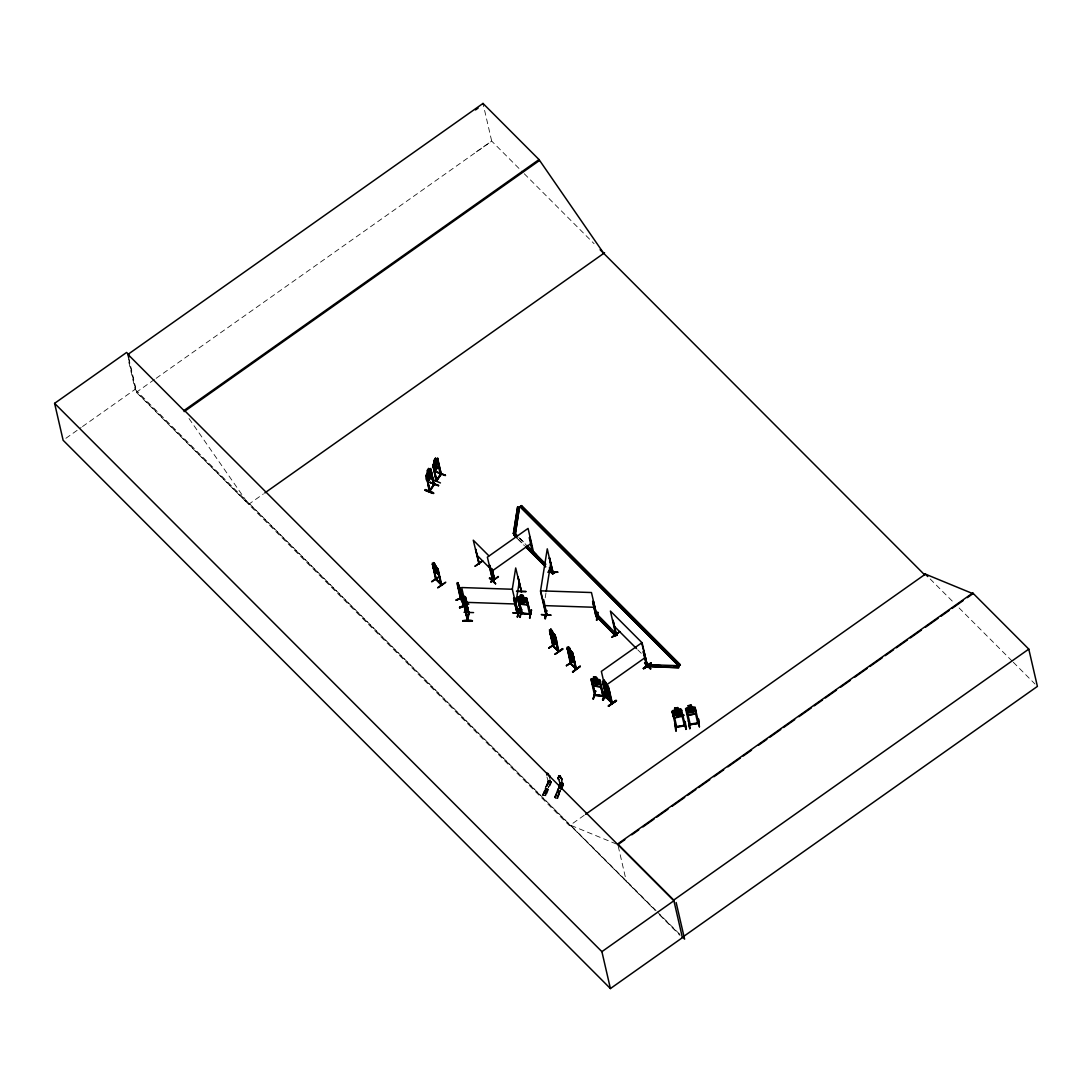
<?xml version="1.0" encoding="UTF-8"?>
<svg xmlns="http://www.w3.org/2000/svg" width="1092" height="1092" viewBox="0 0 1092 1092"><rect width="100%" height="100%" fill="white"/><g stroke="black" fill="none" stroke-linecap="round" stroke-linejoin="round"><path stroke-width="0.75" stroke-dasharray="5 3.75" d="M545.195 597.829L545.986 592.942M549.89 780.357L549.549 781.271L549.836 780.616M546.3 790.007L545.836 789.188M547.215 789.571L546.382 788.765L545.809 789.489M557.862 792.314L557.903 791.372M559.063 792.028L558.708 792.383M549.099 781.08L549.713 780.794M550.559 782.909L547.788 782.459L548.225 780.398L542.56 795.112L546.014 795.809L551.665 781.858M542.533 795.099L548.457 780.452M549.453 780.603L542.724 794.99L546.014 795.809M548.962 781.162L543.12 795.222L549.877 780.016M543.502 795.304L549.74 779.975M550.068 780.248L550.259 781.449L549.085 780.179L549.549 781.217M545.031 795.604L551.255 781.026M545.413 795.699L551.01 780.985M557.875 798.266L554.381 797.556L558.763 786.69M554.367 797.556L558.954 786.663M554.777 797.651L559.24 786.8M559.432 786.841L554.982 797.679L559.827 786.923M559.541 786.786C558.312 792.355 551.487 799.248 556.824 798.061L560.032 790.308M560.155 790.198L557.289 798.143L561.015 790.512M557.22 798.143L560.428 790.39M560.742 790.321L557.589 798.143M557.807 798.266L560.797 790.39M545.973 789.748L547.215 789.161M65.889 438.288L81.122 427.532M82.501 426.549L135.108 389.366L128.078 358.872M584.193 815.301L569.464 825.702L136.636 392.083L154.736 379.293M156.129 378.31L491.7 141.114L483.251 104.518M128.638 358.872L136.35 392.287L248.676 504.327L263.404 493.925M476.18 151.952L491.7 141.114L523.027 172.495M557.93 791.482L558.626 791.318M548.798 781.285L551.446 781.736M548.239 781.162L549.003 781.244M554.449 797.569L555.418 797.774M557.671 791.946L558.681 792.287M549.44 780.371L549.44 781.026M543.543 795.317L542.738 795.058M548.58 780.957L551.132 781.49M547.925 781.572L550.955 782.2M547.652 781.817L550.914 782.391M616.338 844.007L570.297 825.115L656.06 910.646M657.261 911.861L680.22 934.752M930.179 578.978L954.272 603.112M959.09 607.944L1012.107 661.056M1013.308 662.257L1034.984 683.988M524.228 173.71L594.103 243.707M637.742 649.781L641.332 653.371M519.928 538.274L525.825 544.171M518.864 537.551L525.934 544.635M518.454 539.312L524.337 545.222M517.376 538.602L524.447 545.686M249.522 503.74L654.927 909.895M659.691 914.673L679.961 934.97M135.108 389.366L654.995 910.209M659.759 914.987L680.029 935.284M189.025 418.523L248.676 504.327M548.375 781.763L546.901 776.822A2.157 1.092 22 0 1 546.478 776.617M618.236 846.232L626.385 881.544M559.623 792.901L556.62 792.41M559.104 794.171L556.115 793.666M558.149 796.532L555.145 796.027M547.761 790.444L544.772 789.953M547.256 791.714L544.253 791.209M546.3 794.075L543.297 793.57M128.692 357.685L136.636 392.083M549.713 777.531L550.395 782.186M548.334 789.038L545.304 788.41L548.334 789.038M560.196 791.495L557.166 790.867L560.196 791.495M546.683 793.12L543.652 792.492L546.683 793.12M558.531 795.577L555.5 794.949L558.531 795.577"/><path stroke-width="1.5" d="M513.158 613.008L522.645 612.817M428.856 473.6L429.675 470.038L429.156 473.628C431.681 473.095 430.398 476.153 428.938 474.488L427.968 478.31L428.501 474.597L427.04 474.01L428.883 473.559M492.656 580.439L493.529 579.988M493.42 580.166L492.779 580.971L489.243 565.956L489.926 565.465L493.625 580.371L492.574 580.78M533.428 551.651L528.078 528.419L487.373 557.179L492.97 580.889M606.101 689.134C608.708 696.614 605.773 696.737 605.255 688.247M607.398 694.362C605.76 696.123 607.889 692.355 607.48 694.703M646.969 666.803L647.051 664.646L678.787 665.697L680.275 664.659L521.512 505.61L520.038 506.647L678.896 666.161L680.275 664.659M427.19 480.357L428.132 481.558L431.845 476.003L431.968 473.382M438.656 463.199L438.547 465.738L434.971 471.334L438.684 465.779L437.687 458.285L432.855 465.356L436.431 481.34L441.291 474.187L437.51 459.322L440.772 474.924L440.84 473.464M462.762 620.979C480.562 622.413 469.737 618.481 462.762 620.993M462.803 620.584L472.331 620.898M441.154 473.655L436.118 481.19L433.224 465.738L436.964 480.726L436.459 479.975L440.335 474.419M436.199 481.053L436.377 480.002M460.415 598.198L463.854 605.896L460.073 588.37L457.575 582.978M458.435 585.175L460.469 589.803L460.101 588.356M425.034 490.226C432.377 490.608 440.199 496.942 425.034 490.226L433.347 493.529M425.211 489.544L433.538 493.229M432.05 479.32L440.445 482.951M460.442 598.279L461.22 599.412L457.316 582.637L460.537 598.744M463.404 604.558L464.073 605.064M459.759 607.957L464.223 606.156L459.568 607.562L464.264 605.732L460.81 598.102M438.916 575.061L433.347 568.086L434.411 570.556L438.916 575.061L439.107 573.71M438.998 574.993L437.906 568.932M555.091 635.489C561.875 654.313 540.526 620.829 556.087 641.618L556.278 640.267M572.044 651.815L572.727 653.139L566.98 647.379L569.178 654.722L573.669 659.227L573.928 657.957M514.441 597.761L517.745 612.557M518.058 577.299L521.553 591.714M517.731 611.943L517.021 613.308L517.99 613.267L512.312 589.148L515.711 567.963L521.471 592.069L518.113 576.945M521.348 591.523L521.471 592.069M522.645 612.762L513.158 612.94M516.584 591.4L526.139 591.564L516.53 591.209M609.745 691.891L609.541 693.243L607.916 685.844L602.893 681.381L606.811 698.088M552.593 640.526C549.276 634.07 554.818 644.99 557.152 644.976L556.142 638.847M557.152 644.976L557.33 643.761M569.082 655.678L570.092 658.189L574.651 662.653L573.791 656.497L568.495 650.832M574.651 662.653L572.754 653.043M479.088 563.731L478.828 563.636M492.001 569.478L494.267 579.552L492.096 570.802M493.925 578.705L494.608 579.347L492.26 569.287M464.796 601.542L463.745 596.519L464.605 596.546L468.891 613.663L465.369 596.901C467.035 598.634 467.472 612.202 465.247 609.5M464.605 596.546L463.704 596.805M467.553 607.138L465.902 615.383L467.635 607.452M465.943 606.005L467.103 611.629L467.949 611.056M467.867 611.629L466.994 610.687L467.922 611.274M513.622 598.471L514.523 598.225L513.622 598.471L517.117 613.281M517.062 612.339L516.953 613.281L517.854 613.294M519.137 609.172L517.403 617.103L519.123 609.131M517.403 617.103L518.563 608.845M542.997 599.481L546.382 614.96L546.409 614.236M549.385 567.785L554.217 572.959L552.729 574.01L549.344 557.807L553.166 572.658C553.385 574.01 551.897 571.102 552.962 572.672M553.002 573.273L549.672 557.821M542.751 599.808L543.611 599.836L542.697 600.081M546.642 610.728L544.894 618.659L546.56 610.646M546.15 610.674L545.427 618.686M545.29 618.632L546.573 610.428M546.314 613.731L546.287 615.042L540.677 590.84L591.455 592.533L597.024 616.27L595.822 616.024L615.615 635.817L617.103 634.766L597.556 614.837L596 616.024M552.634 573.286L552.88 572.727M546 613.977L546.969 614.018L546.082 614.141M550.887 615.165L541.277 614.591L550.859 615.151M548.088 572.044L557.753 572.181L548.157 572.222L552.757 572.481M553.112 572.658L557.753 572.181M592.656 601.474L596.027 616.516L592.656 601.474L593.516 601.501L596.983 616.543L595.85 615.697M596.109 616.598L597.556 614.837M597.542 612.121L596.45 620.311M596.914 620.365L598.116 612.421M465.165 602.211C465.847 593.284 462.489 597.884 465.233 606.742L466.161 604.463L465.247 598.32C465.055 600.668 463.786 602.456 465.096 603.453L465.328 607.316L466.052 602.811L465.192 602.32L515.861 604.013M464.482 597.051L464.223 604.736L467.758 620.72L464.127 604.668L465.369 596.901M464.373 600.109L464.482 597.938M465.178 597.188L464.905 598.866M464.141 605.145L464.359 605.883L460.728 598.075M467.963 619.887C471.389 594.621 464.4 636.991 468.796 613.281M468.768 613.117L468.564 612.312M519.464 507.057L515.328 534.002L513.363 533.483L517.608 507.002L519.464 507.057L515.328 534.002L513.841 535.053L516.202 537.414M513.472 533.947L517.608 507.002M515.724 603.917L519.123 582.718M543.898 605.978L544.417 602.716M546.246 591.304L550.682 563.595M660.524 665.547L647.16 665.11L646.914 666.652L678.651 667.703L678.787 665.697L520.038 506.647M521.198 613.636L517.704 598.826L518.618 598.607L522.031 613.704L521.184 613.677L517.417 597.351L518.359 596.792L526.699 598.129L530.466 614.277L526.631 598.047M518.345 596.874L517.403 597.433M518.523 602.306L520.01 604.19L527.286 604.722L527.832 602.989M520.01 604.19L527.299 604.64M523.382 597.215L525.075 597.938L525.853 601.323L524.638 602.661L521.744 602.456L519.86 600.887L519.082 597.488L520.488 596.996C517.758 594.007 524.651 594.335 523.368 597.297M523.45 597.242L523.054 595.345M519.696 617.335L521.403 609.404M520.952 612.762L521.976 612.803L521.075 613.103M526.167 599.167L527.013 599.235L526.167 599.167L529.593 614.291L530.357 614.264L521.184 613.677M529.443 613.39C529.729 615.806 528.705 612.271 530.398 613.458M529.524 614.236L529.565 613.322M529.565 617.785C535.244 593.584 526.057 634.78 531.394 610.1M529.634 618.099L531.299 609.868M489.653 577.968L495.618 583.783L489.312 578.269M603.644 692.164L609.595 697.965M427.136 480.453C424.215 479.961 428.119 469.137 426.958 474.378L427.736 477.764L428.856 478.037L430.794 473.177L430.002 469.792L429.074 470.365L428.61 468.386L427.027 470.748L427.532 472.604M433.292 463.991L432.855 465.356M615.752 634.275L616.257 634.821L616.12 634.083M606.47 684.602L608.599 687.155L612.353 703.125L606.156 697.024M607.125 697.952L602.866 682.8L606.21 697.611L612.093 703.303L608.353 687.769M611.779 702.006L611.479 702.838L606.128 682.732M646.478 665.506L647.051 665.997L646.71 665.151M435.544 578.842L436.404 579.197L435.926 578.637M437.728 569.574L441.455 585.121L435.708 579.429M436.35 579.142L436.527 579.743M436.486 579.634L432.541 564.387L435.599 579.32M440.881 584.616L437.032 567.908L433.647 562.612L435.981 566.352M441.332 584.575L440.95 583.742M553.33 645.945L552.675 645.29L558.449 651.146M553.248 646.409L549.726 630.944L552.798 645.945L558.64 651.678L554.9 636.131M558.067 651.173L554.204 634.466L550.832 629.169L553.166 632.91M572.481 653.753L576.221 669.287L570.379 663.554L567.294 648.552L571.034 664.1L570.679 662.817M571.116 663.308L570.256 662.912L576.426 669.041L572.658 653.098M576.317 668.386L576.48 669.096L570.802 663.349M600.204 680.193L590.99 679.156L594.58 695.427L603.917 696.437L600.109 680.207M590.963 679.238L591.919 678.623M592.096 680.726L591.318 680.357L595.481 694.962M591.96 678.787L594.007 679.006L593.488 677.04L596.56 677.381L596.983 679.197M593.884 678.937L592.628 679.361L593.42 682.746L595.29 684.37L598.157 684.698L599.358 683.415L598.566 680.029L596.887 679.251L596.478 677.436L593.461 677.122M593.557 686.035L592.11 684.029L593.557 686.035L600.777 686.854L601.323 685.066L600.682 686.772M595.59 691.222L592.997 699.126L595.549 691.004M593.434 699.098L595.604 690.99M599.071 679.429L596.874 679.333M595.399 695.522L594.717 694.553M599.576 681.558L600.491 681.381L599.576 681.558L603.03 695.986M600.777 686.854L593.584 685.953M602.798 695.932L603.999 696.164L594.649 694.553M602.88 700.231L604.982 692.055L602.866 699.945M602.961 700.204L605.077 692.287L603.385 700.259M681.927 716.379C692.465 711.902 660.756 721.43 682.009 716.338M688.233 715.233L686.677 713.608L688.178 715.301L695.508 713.868L696.068 711.97L694.922 707.015L685.571 708.817L689.311 724.992L698.798 723.204L695.249 708.203L694.43 708.626L695.249 708.203M430.098 490.868L426.672 476.071L429.661 491.564L426.767 477.6M433.647 484.862L434.002 483.688M433.947 484.343L430.753 468.468L429.115 470.229M436.077 480.521L436.977 480.535M436.827 480.18L440.909 474.078M549.713 777.531A2.157 1.092 22 0 0 548.853 775.511L548.894 775.402A2.157 1.092 22 0 1 549.754 777.422M558.722 777.436A2.157 1.092 22 0 0 558.749 779.292L558.708 779.388A2.157 1.092 22 0 1 558.681 777.545L558.613 775.729M558.749 779.292L560.223 784.22L562.243 784.643L561.616 779.879A2.157 1.092 22 0 0 560.701 777.968L560.237 776.194M562.421 785.366L559.65 784.916L560.073 782.855L559.172 786.786M560.319 782.909L558.776 786.704L560.073 782.855M561.561 779.988L561.616 779.879A2.157 1.092 22 0 0 560.742 777.859L560.442 776.521M559.377 786.827L561.042 783.824M559.541 786.786C561.889 785.257 559.691 782.923 560.824 783.687M559.759 786.909L561.274 783.483L562.121 783.906L561.875 782.827M561.22 787.196L562.544 784.111M560.824 788.724L563.103 783.483L561.575 788.956M560.988 788.833L563.103 783.483M561.179 788.874L563.254 784.111L561.629 788.97M546.014 614.305L546.983 614.059M688.547 720.911L689.789 728.637M570.201 656.087L570.802 656.824L571.471 656.115M685.162 725.184L675.839 727.136M689.188 724.46L690.294 724.501M690.321 724.815L686.786 709.745L685.967 710.182L686.786 709.745M698.675 722.672L690.199 724.105M613.636 621.921L616.475 635.353L616.243 634.616M464.182 605.691L459.609 607.63M479.306 563.963L475.621 548.962M435.531 458.19L433.865 460.524L433.783 464.155L434.575 467.54L435.694 467.813L437.633 462.967L436.841 459.568L435.913 460.155L435.449 458.162L435.954 460.005M434.288 483.811L429.279 491.414L426.385 475.962M430.234 470.188L430.958 469.656L434.029 485.012M437.51 459.322L437.36 460.087M433.51 465.847L432.787 466.393M428.064 481.408L431.845 476.003M429.757 490.267L433.797 484.766M434.384 484.452L429.743 491.427M684.206 725.607L685.025 724.815L685.312 725.675L681.435 709.486C679.661 707.507 670.092 712.161 673.068 710.414M685.053 725.197L676.712 726.576M698.552 722.727L697.583 722.604L697.747 723.409L694.389 708.353M698.539 722.426L698.621 723.327L689.339 724.678M460.783 591.919L458.149 584.438M433.947 483.77L433.469 484.493L434.125 484.234L430.671 469.546M562.175 783.783L561.165 783.674M530.125 613.8L521.935 613.117M553.89 638.506L552.62 638.629L553.412 637.728M553.248 633.742L552.648 634.37L550.641 631.08L552.334 634.384L551.569 635.271L552.811 635.148C557.766 643.966 552.825 635.38 553.316 633.742M570.829 651.351L570.229 651.992L568.222 648.689L569.915 651.992L569.15 652.88L570.393 652.77L572.454 656.196L570.597 652.811M492.697 580.63L493.338 580.221L489.926 565.465M606.688 694.826L605.05 688.042M607.357 694.171L606.947 695.085M436.991 472.276L445.318 475.593M430.152 482.5L438.479 485.817M685.571 708.817L686.513 707.971M546.942 614.905L543.611 599.836M437.81 571.293L437.182 571.785L435.408 569.997L434.111 567.594L433.647 562.612M554.995 637.851L554.367 638.342L552.579 636.554L551.296 634.152L552.17 634.438M555.869 641.345L555.241 641.85L552.129 637.673L550.914 629.292M568.918 651.897L569.751 652.238L569.328 650.423L572.672 655.569L571.949 655.964L568.877 651.76M608.435 689.489L607.807 689.994L606.005 688.206L604.709 685.803L601.364 671.375L642.055 642.615L647.515 666.461L643.843 650.982M550.914 633.21L555.337 637.728M552.088 634.507L551.76 632.623M553.617 634.588L551.678 632.691M569.341 650.245L571.28 652.142M570.092 658.189L569.15 655.732M518.045 612.38L514.769 597.774M490.131 565.67L489.243 565.956M532.582 552.497L529.265 537.673L529.948 537.182L532.787 552.702M530.521 548.785L536.513 554.791M533.087 551.405L532.705 552.32M533.224 551.419L532.541 551.897L533.551 552.156M612.735 619.819L616.475 635.353M615.956 633.988L616.079 634.52C629.429 624.501 601.992 643.884 615.82 634.711M612.093 637.237L619.683 631.599M603.917 679.661C602.661 680.398 605.446 679.538 604.845 683.019M643.243 651.869L644.13 651.583L643.243 651.869L646.778 666.884M604.258 680.821L606.101 682.787M603.658 683.128L602.866 682.8M605.091 688.711L609.623 693.188M644.676 663.172L650.873 668.795L644.976 662.953M643.311 668.318C656.551 657.507 650.518 666.106 643.365 668.372M650.955 662.953L643.42 668.618L651.023 663.185M609.814 694.362L602.443 699.795M616.352 700.818C592.164 716.775 632.459 689.748 608.735 706.21M608.503 705.964L615.997 700.259M608.435 705.923L616.065 700.504M475.621 549.413L479.32 564.018M482.596 560.783L474.883 566.338L482.664 561.083M498.239 576.467L490.663 582.145L498.43 576.835M682.336 937.359L1037.4 686.404L1028.787 649.112L972.767 592.983L617.703 843.952L673.737 900.067L682.404 937.673L610.414 988.56L63.118 440.253L54.6 403.344L126.59 352.457L128.979 354.845M128.692 357.685L127.941 354.409L483.005 103.44L539.025 159.569L603.74 253.371M539.271 160.647L184.207 411.602L183.961 410.537L539.025 159.569M264.796 492.942L604.572 252.784M432.787 563.336L438.042 568.918L441.673 584.752M433.06 564.919L432.268 564.578M520.133 507.111L521.512 505.61M431.613 581.545L439.571 576.48M431.872 581.777L439.503 576.385M436.445 579.347L441.127 584.52M437.769 587.728C443.939 584.302 452.17 577.218 437.796 587.687M513.841 535.053L515.219 533.551L517.581 535.913M490.786 571.949L531.49 543.188M554.108 572.508L552.62 573.546L549.085 570.01M553.453 646.478L549.481 629.715L555.227 635.476L558.858 651.31M550.245 631.476L549.453 631.135M554.463 634.206L555.227 635.476M556.647 642.724L548.798 648.116L556.674 642.738M548.812 648.102L556.661 642.929M562.53 648.593L554.954 654.285L562.899 649.167M554.954 654.285L562.626 648.894M572.672 655.569L572.822 659.459L569.696 655.282L568.413 646.778L571.785 652.074L575.648 668.782M567.826 649.085L567.035 648.744M568.099 652.265L573.669 659.227M574.255 660.346L566.379 665.724L574.01 660.332M574.269 660.551L566.393 665.711M615.519 635.353L616.994 634.315M580.111 666.202L572.536 671.894L580.139 666.257M572.536 671.894L580.18 666.461L572.85 672.208M606.128 685.175L645.468 657.37M600.122 249.754L924.514 574.733L925.279 574.064L972.931 593.679L967.362 597.611M585.571 814.318L925.361 574.146L927.763 576.562M624.829 839.721L617.867 844.635L617.703 843.952M631.79 834.793L638.752 829.879M642.929 826.931L654.067 819.055M656.852 817.089L667.99 809.213M672.167 806.251L684.698 797.406M687.482 795.426L695.836 789.53M698.621 787.564L709.773 779.688M713.95 776.726L723.696 769.846M727.873 766.884L740.403 758.025M743.188 756.06L751.542 750.163M758.503 745.235L766.857 739.339M769.642 737.359L780.78 729.497M783.565 727.518L794.703 719.655M798.88 716.693L811.411 707.834M814.195 705.869L822.549 699.972M825.334 697.993L836.472 690.13M840.649 687.168L850.395 680.289M854.572 677.327L867.103 668.468M869.887 666.502L882.418 657.643M885.202 655.678L893.556 649.767M896.341 647.802L907.479 639.926M910.278 637.96L921.416 630.084M925.593 627.136L938.124 618.277M940.908 616.311L949.262 610.401M952.047 608.435L963.185 600.559M673.737 900.067L1028.787 649.112M610.414 988.56L601.897 951.651L673.887 900.763L185.039 411.015M594.635 695.113L603.876 696.123M475.484 109.937L478.078 108.135M924.514 574.733L925.361 574.146M674.679 717.772L673.191 716.161L672.058 711.206L675.989 727.477L675.798 726.508L676.835 727.231L673.286 712.216L672.467 712.653L673.286 712.216M675.156 710.032L673.723 710.919L674.515 714.304L676.412 715.478L679.32 714.946L680.548 713.199L679.77 709.814L678.064 709.486M493.079 579.688L493.625 580.371M615.861 634.889L610.401 611.042L641.509 642.205L647.542 666.338M675.02 723.122L676.262 730.876M674.624 723.477L675.88 731.217M689.748 728.419L688.561 720.638L689.871 728.705M494.376 579.006L492.001 569.028M457.166 584.043L460.742 599.412M465.015 596.532L456.006 600.013L465.124 596.628M456.156 600.3L465.151 596.819M459.514 607.302L463.991 605.528M644.526 662.967L650.45 669.096M463.786 605.76L457.725 582.623L458.927 585.448M457.548 582.882L458.203 584.589M459.241 586.8L459.991 588.52M459.118 590.226L458.435 587.51L461.807 595.7M461.602 594.676L460.537 589.707L467.444 620.625M461.779 595.713L461.657 594.539M685.121 725.757L675.989 727.436M697.761 722.481L697.747 723.409M676.658 727.354L676.576 726.439M690.144 724.883L689.298 724.078M546.942 773.218L546.833 775.088M436.882 458.531L437.687 458.285L441.236 474.31M436.213 579.934L432.296 563.158M675.17 710.114L674.61 708.176L677.736 707.602L678.077 709.582M688.124 705.787L691.25 705.214L691.577 707.111L693.27 707.343L694.048 710.728L692.819 712.475L689.898 713.008L688.001 711.847L687.223 708.449L688.643 707.561L688.11 705.705L691.236 705.132L691.659 706.947M674.624 708.258L677.736 707.602M680.903 710.824L681.763 710.66L680.944 711.097L684.466 725.921L684.083 725.061M688.233 715.151L695.522 713.963M685.885 729.115L684.602 721.362L685.953 729.333M675.866 726.89L676.794 726.958M699.385 726.644L698.675 719.068M603.712 696.45L603.753 695.577M546.901 773.327L548.471 774.01M559.036 775.661L558.681 777.545M606.456 696.832L606.606 697.597M494.294 578.487L494.594 579.279M592.615 601.76L593.475 601.774M467.117 611.561L467.977 611.588M596.068 616.243L596.901 616.243M596.027 616.516L596.887 616.543M513.172 612.762L522.713 613.076M513.363 533.483L515.219 533.551M512.448 589.257L461.67 587.551L464.701 600.682M466.598 601.788L466.871 604.477M544.075 605.596L594.853 607.302M465.233 609.595L465.779 610.605M464.032 612.298L473.573 612.598M673.887 665.997L678.787 665.697M646.805 666.188L678.651 667.703M698.279 719.137L699.399 726.958M685.175 721.539L686.418 729.292M602.811 681.435L604.668 682.828L603.931 682.418M567.635 647.447L571.034 664.1M517.704 598.826L518.55 598.894M521.171 613.308L530.521 614.004M595.59 694.84L602.866 695.659M521.935 613.281L518.618 598.607M560.264 784.124L562.284 784.534M595.549 695.181L592.164 680.452M559.24 775.811L560.005 776.139M603.002 696.355L599.644 681.285M434.288 462.339L434.015 460.537M430.043 468.659L426.017 475.58M436.882 472.085L445.536 475.334L436.923 472.072M430.043 482.309L438.697 485.558L430.084 482.282M680.275 709.172L681.353 709.609M570.843 651.337L571.457 651.992L570.584 652.716M467.035 611.602L465.888 606.278M559.814 775.893L560.401 776.63M547.952 773.436L548.853 775.511M553.166 645.85L558.162 650.45M436.09 579.156L441.632 584.78M479.019 564.182L473.273 540.185L488.834 555.773M553.316 634.575L552.143 633.428L553.453 635.175M552.306 635.23L554.122 637.005L554.9 640.39L553.098 638.629L551.474 631.722L553.248 633.51L554.04 636.895L552.252 635.107M570.174 658.135L574.733 662.585M489.625 577.723L495.618 583.783M606.633 697.406L611.616 702.088M682.637 937.154L684.602 939.134L676.153 902.524M521.621 506.06L680.384 665.11M613.813 625.798L636.54 648.58M597.665 615.287L610.237 627.9M614.81 632.473L617.103 634.766M526.999 545.345L545.85 564.236M531.818 550.532L543.611 562.339M549.494 568.236L554.217 572.959M596.177 616.338L615.615 635.817M513.731 534.589L517.267 538.138M525.525 546.396L545.55 566.475M525.621 546.86L545.659 566.925M549.194 570.474L552.729 574.01M476.685 554.954L491.045 569.328M568.331 646.846L570.242 648.757M127.941 354.409L183.961 410.537M54.6 403.344L601.897 951.651M673.191 716.161L674.747 717.703M434.029 470.147L434.971 471.334M643.679 668.877L651.296 663.499M518.645 602.224L520.079 604.053M440.404 474.774L438.588 466.53M555.35 641.277L555.978 641.905L554.777 639.571M555.091 637.96L553.562 634.588M572.877 658.817L573.559 659.527L572.358 657.179M468.523 603.862L468.727 604.422M459.213 588.547L460.237 590.745M972.767 592.983L972.931 593.679M674.61 708.176L675.033 709.991M643.679 652.047L646.846 665.929M616.57 634.452L616.734 635.175M483.005 103.44L483.251 104.518M602.893 681.381L606.865 698.143M552.688 572.645L547.269 548.839L540.485 591.209L545.959 615.028L545.754 614.318M570.024 648.675L568.877 647.529M570.884 652.183L569.724 651.037M552.443 631.067L551.296 629.92M550.832 629.169L551.242 631.176M550.45 633.278L551.569 638.124M521.894 609.486L520.174 617.403M513.663 598.198L517.117 613.322M465.274 598.088L468.891 613.663M433.005 465.342L436.541 480.562M457.821 582.596L459.978 591.755M430.617 471.84L433.592 485.025M435.258 564.509L434.111 563.363M684.616 721.348L685.899 729.429M433.879 463.786L435.339 464.373L434.807 468.086L435.776 464.277L437.537 463.991L435.995 463.404C436.418 454.777 437.155 465.096 433.879 463.786M674.146 710.96L676.617 712.68L675.033 715.205L677.327 712.953L680.439 714.223L677.9 712.434L679.374 709.991L677.19 712.134L674.146 710.96M687.646 708.49L690.103 710.209L688.533 712.748L690.827 710.482L693.939 711.752L691.4 709.964L692.929 707.589L690.69 709.663L687.646 708.49M592.997 679.511L595.427 681.817L593.884 683.742L596.123 682.282L599.194 684.343L596.682 681.954L598.184 680.166L595.986 681.476L592.997 679.511M519.451 597.638L521.894 599.863L520.338 601.869L522.604 600.3L525.702 602.265L523.177 599.945L524.692 598.088L522.467 599.494L519.451 597.638M437.701 571.976L435.626 568.591L434.384 568.714L435.148 567.826L433.456 564.578L435.476 567.813L436.663 567.731L435.94 568.604L437.701 571.976M608.326 690.171L606.565 686.813L607.288 685.926L606.087 686.022L604.067 682.732L605.773 686.035L604.982 686.923L606.237 686.8L608.23 690.144M465.042 599.617L465.438 605.446L465.042 599.617M428.46 469.26L427.654 471.28L428.46 469.26M435.298 459.036L434.493 461.056L435.298 459.036M429.224 470.98L427.736 473.191L428.528 476.576L430.002 474.365L429.224 470.98M436.049 460.756L434.575 462.967L435.367 466.352L436.841 464.141L436.049 460.756M555.446 637.632L556.128 638.943L555.446 637.632M604.013 686.254L605.009 688.765L604.013 686.254M460.469 590.294L460.469 591.059L460.469 590.294M677.204 708.08L675.457 709.022L677.204 708.08M690.69 705.609L688.956 706.551L690.69 705.609M678.214 710.1L675.293 710.633L676.071 714.018L678.992 713.486L678.214 710.1M691.7 707.63L688.793 708.162L689.571 711.561L692.492 711.015L691.7 707.63M522.522 595.659L520.652 595.522L522.522 595.659M523.518 597.815L520.625 597.611L521.416 600.996L524.31 601.214L523.518 597.815M596.027 677.682L594.184 677.463L596.027 677.682M597.037 679.852L594.171 679.524L594.949 682.923L597.815 683.237L597.037 679.852M571.703 654.613L569.888 652.839L570.679 656.237L572.481 658.012L571.703 654.613M605.883 682.705L604.722 681.572L605.883 682.705M606.688 685.148L604.886 683.374L605.678 686.759L607.48 688.533L606.688 685.148M570.829 651.119L569.041 649.331L569.833 652.716L571.621 654.504L570.829 651.119M436.077 566.953L434.288 565.165L435.066 568.55L436.855 570.338L436.077 566.953"/></g></svg>
